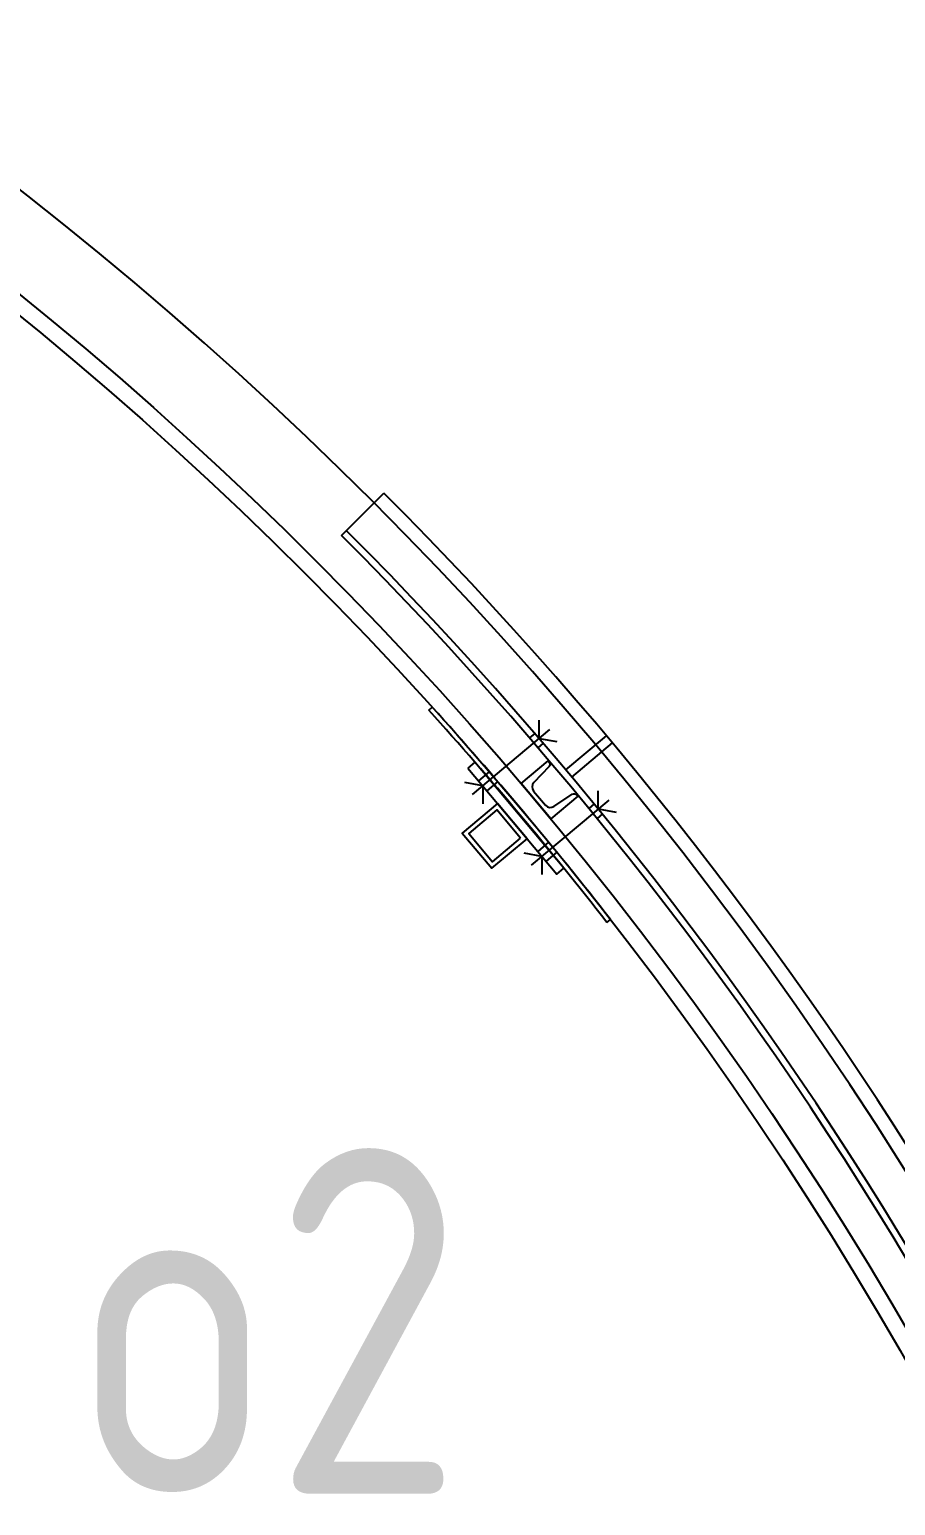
# Model space of a CAD drawing. Header units: millimetres. Extents: x -139278 to 641613, y -260926 to 217780.
# Drawn here: x 147914 to 148854, y -78791 to -77190 of the extents above; entities that cross this region are included whole.
import ezdxf
from ezdxf.enums import TextEntityAlignment as Align

# ---------------------------------------------------------------- set-up
doc = ezdxf.new("R2010")
doc.units = ezdxf.units.MM
doc.styles.add('ISOCP', font='ISOCP', dxfattribs={"width": 0.9})

msp = doc.modelspace()

# ---------------------------------------------------------------- linework, layer by layer
for p, q in [((148252.426, -77738.669), (148298.388, -77692.707)), ((148347.154, -77928.178), (148350.861, -77924.823)), ((148478.206, -77949.014), (148394.021, -78019.652)), ((148466.714, -77958.656), (148466.714, -77938.969)), ((148462.144, -77953.353), (148456.399, -77958.174)), ((148471.274, -77963.967), (148465.529, -77968.789)), ((148466.714, -77958.656), (148486.102, -77962.075)), ((148495.862, -77992.924), (148539.91, -77955.964)), ((148502.29, -78000.585), (148546.338, -77963.624)), ((148412.73, -77994.817), (148401.013, -78004.648)), ((148405.513, -78010.01), (148386.125, -78006.591)), ((148405.513, -78010.01), (148405.513, -78029.697)), ((148421.862, -78005.43), (148410.012, -78015.373)), ((148542.473, -78025.588), (148458.304, -78096.244)), ((148526.543, -78029.82), (148520.799, -78034.643)), ((148530.983, -78035.233), (148530.979, -78015.546)), ((148535.414, -78040.653), (148529.669, -78045.475)), ((148530.983, -78035.233), (148550.372, -78038.647)), ((148477.14, -78071.293), (148465.292, -78081.239)), ((148469.793, -78086.599), (148450.404, -78083.185)), ((148469.793, -78086.599), (148469.797, -78106.286)), ((148486.008, -78082.127), (148474.293, -78091.962)), ((148540.23, -78158.277), (148544.177, -78155.208))]:
    msp.add_line(p, q)
for points in [[(148389.442, -77990.86), (148485.861, -78105.766), (148493.521, -78099.338), (148397.103, -77984.432)], [(148453.721, -78067.464), (148421.582, -78029.162), (148383.28, -78061.301), (148415.419, -78099.603)], [(148446.677, -78066.848), (148420.966, -78036.206), (148390.324, -78061.917), (148416.035, -78092.559)]]:
    msp.add_lwpolyline(points, close=True)
msp.add_lwpolyline([(148476.498, -77983.065), (148477.718, -77984.519, -0.37930912), (148477.593, -77989.16), (148461.11, -78006.486, 0.37930912), (148460.86, -78015.768), (148473.716, -78031.088, 0.37930912), (148482.9, -78032.454), (148502.825, -78019.23, -0.37930912), (148507.417, -78019.913), (148508.637, -78021.367), (148479.527, -78045.793), (148447.388, -78007.491)], format="xyb", close=True)
msp.add_lwpolyline([(148476.498, -77983.065), (148477.718, -77984.519, -0.37930912), (148477.593, -77989.16), (148461.11, -78006.486, 0.37930912), (148460.86, -78015.768), (148473.716, -78031.088, 0.37930912), (148482.9, -78032.454), (148502.825, -78019.23, -0.37930912), (148507.417, -78019.913), (148508.637, -78021.367), (148479.527, -78045.793), (148447.388, -78007.491)], format="xyb", close=True)
for radius in [4048.5, 4030.5]:
    msp.add_circle((145362.127, -80628.968), radius)
for radius, start, end in [(4136.576, 30.069255, 118.839619), (4152.5, 15, 45), (4087.5, 15, 45), (4095, 15, 45), (4025.5, 37.861867, 42.138133), (4030.5, 37.861867, 42.138133)]:
    msp.add_arc((145362.127, -80628.968), radius, start, end)
at = {"ltscale": 4}
msp.add_arc((145362.127, -80628.968), 4136.576, 141.160381, 309.497963, dxfattribs=at)

# ---------------------------------------------------------------- texts
at = {"style": 'ISOCP', "width": 0.9}
msp.add_text('o2', height=375, dxfattribs=at).set_placement((147959.165, -78890.576), align=Align.BOTTOM_LEFT)

doc.saveas('drawing.dxf')
